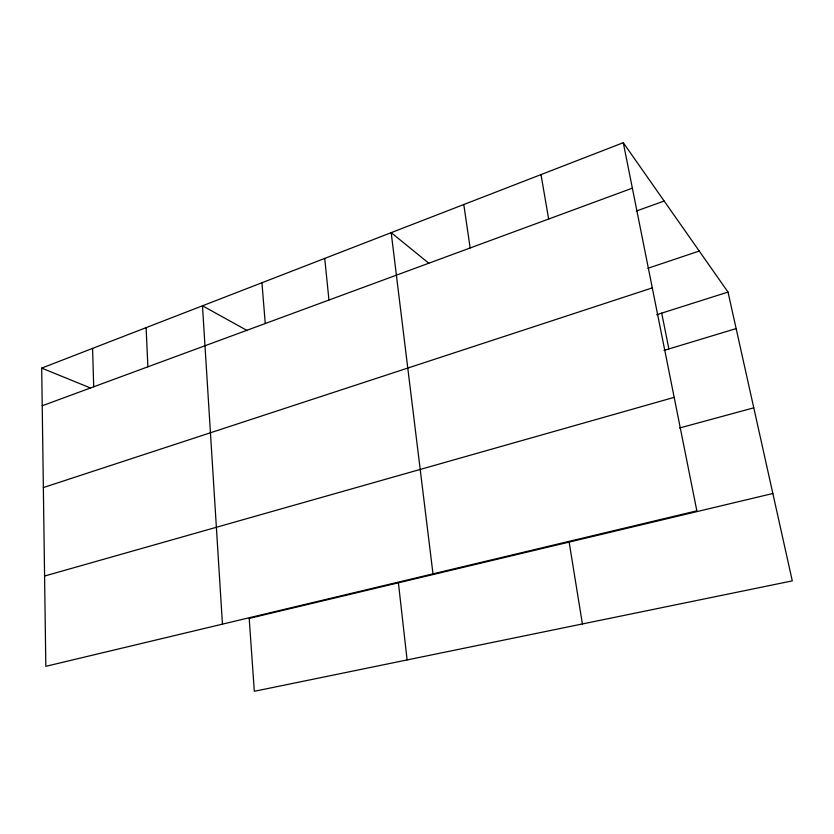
<?xml version="1.0" encoding="UTF-8"?>
<svg xmlns="http://www.w3.org/2000/svg" width="834" height="834" viewBox="0 0 834 834"><rect width="100%" height="100%" fill="white"/><g stroke="black" fill="none" stroke-linecap="round" stroke-linejoin="round"><path stroke-width="1.25" d="M623.279 142.708L696.849 510.835L45.828 666.324L41.7 368.107L623.279 142.708L728.019 292.088L792.3 580.881L254.318 691.292L249.199 618.411L772.847 493.499M42.221 405.772L632.36 188.161M636.321 211.033L664.166 201.025M647.914 268.287L699.236 251.044M43.358 487.567L652.292 287.886M656.744 314.699L728.019 292.088M663.979 350.436L736.141 328.586M44.577 576.044L674.174 397.359M679.564 427.988L753.78 407.826M41.7 368.107L90.666 388.06M247.291 330.608L202.474 305.797L222.449 624.134M428.812 263.231L391.188 232.665L432.992 573.855M661.696 313.125L668.899 348.946M541.005 174.598L548.647 219.029M569.142 542.1L582.403 623.957M463.787 204.518L470.147 247.979M398.412 582.82L407.096 659.934M324.739 258.415L328.95 300.042M261.939 282.757L265.254 323.529M146.106 327.647L147.879 366.814M92.584 348.393L93.7 386.799"/></g></svg>
